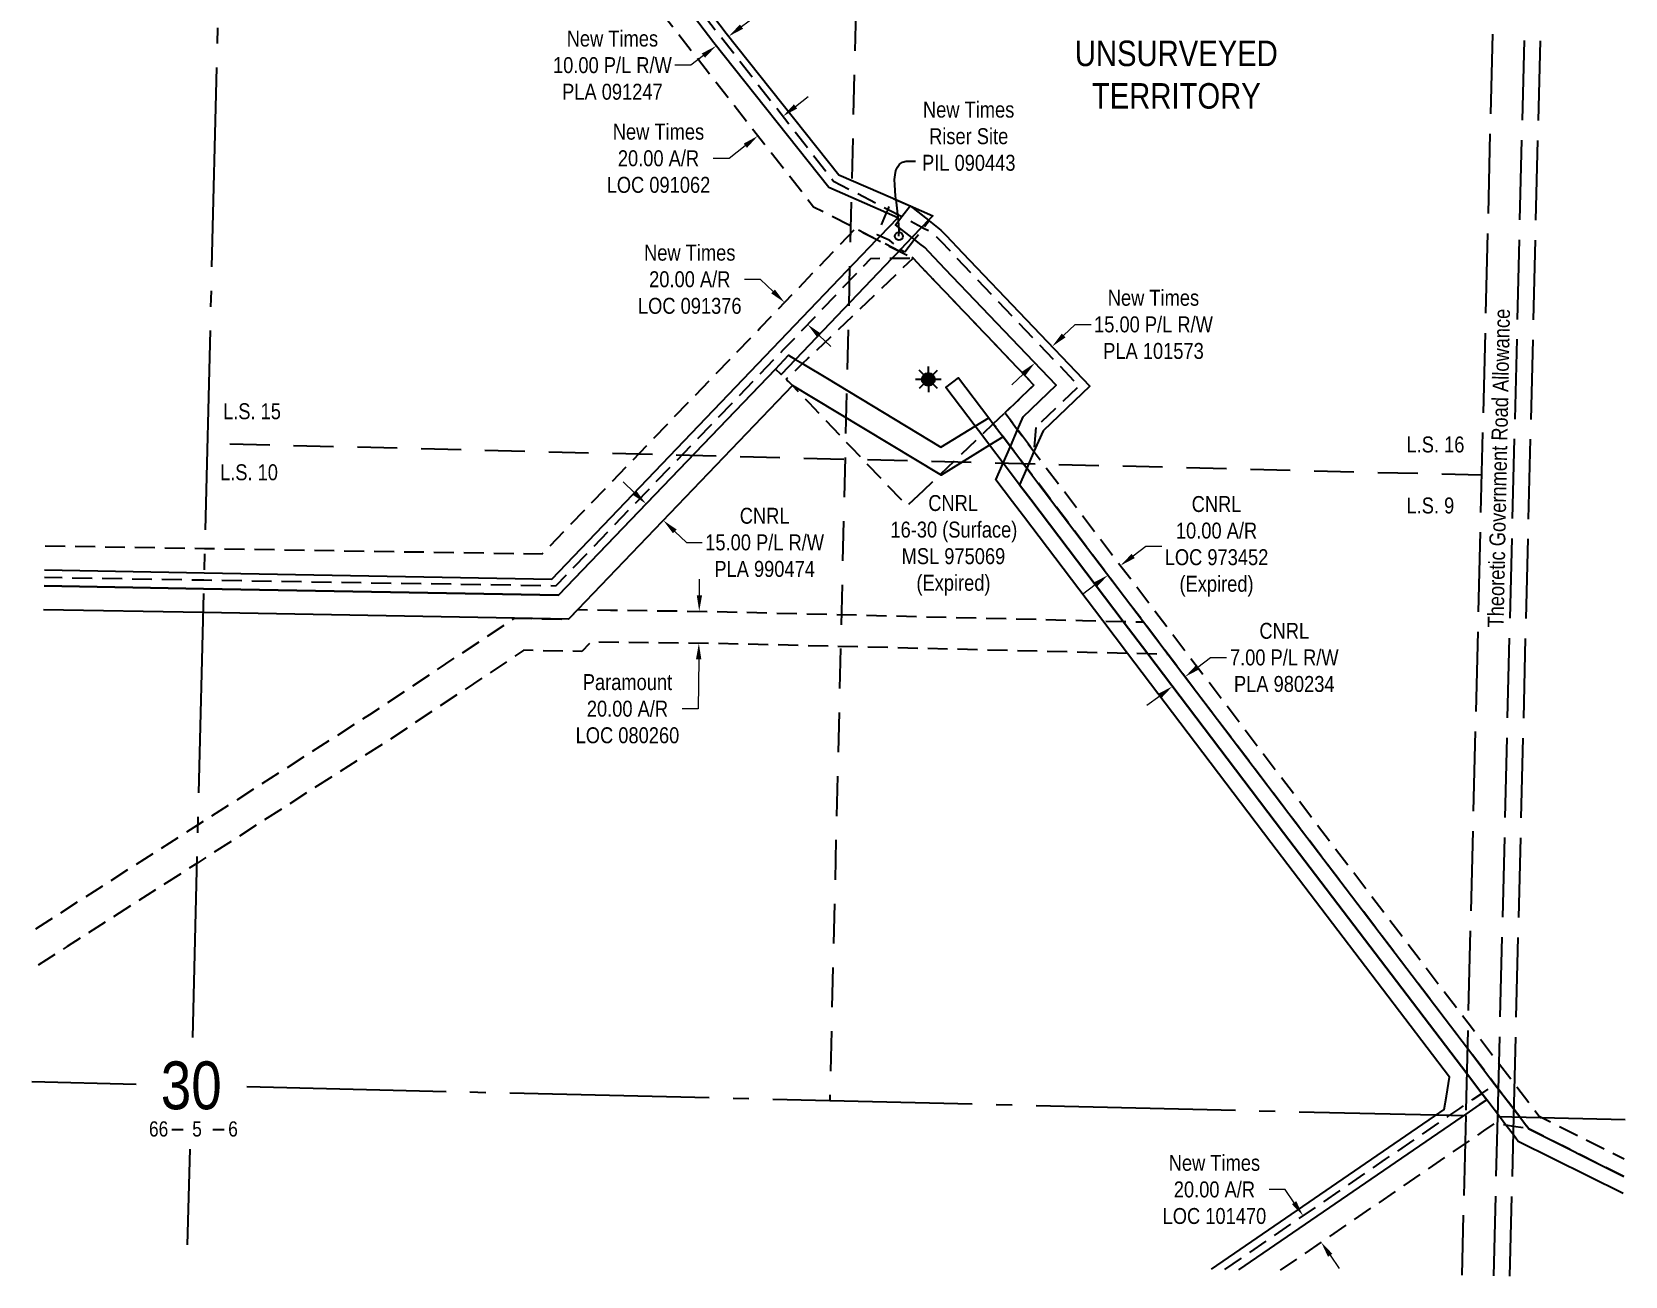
# Model space of a CAD drawing. Extents: x 386600 to 390153, y 6067319 to 6070792.
# Drawn here: x 387705 to 388704, y 6067319 to 6068099 of the extents above; entities that cross this region are included whole.
import ezdxf
from ezdxf.enums import TextEntityAlignment as Align

# ---------------------------------------------------------------- set-up
doc = ezdxf.new("R2010")
doc.units = 0
doc.header["$LTSCALE"] = 5
doc.header["$PDSIZE"] = 0.5
for name, pattern in [('foc-ACCESSROAD', [3.75, 2.5, -1.25]), ('foc-LSD', [8, 5, -3]), ('foc-QUARTERLINE', [33, 25, -3, 2, -3]), ('foc-UNSURVEYED', [12.5, 10, -2.5])]:
    doc.linetypes.add(name, pattern=pattern)
doc.layers.get('Defpoints').update_dxf_attribs({"color": 9})
for name, color, linetype in [('10', 1, 'Continuous'), ('9', 3, 'Continuous'), ('C-AR', 13, 'foc-ACCESSROAD'), ('C-RW', 13, 'Continuous'), ('C-WS', 13, 'foc-ACCESSROAD'), ('C-WS-S', 13, 'Continuous'), ('F-AR', 190, 'foc-ACCESSROAD'), ('F-RW', 190, 'Continuous'), ('F-WS', 190, 'foc-ACCESSROAD'), ('F-WS-S', 190, 'Continuous'), ('L-QSEC', 8, 'foc-QUARTERLINE'), ('L-ROAD-T', 7, 'Continuous'), ('L-SECLBL', 7, 'Continuous'), ('L-SECTION-LSD', 7, 'foc-LSD'), ('L-UNS-T', 3, 'Continuous'), ('L-USEC', 7, 'foc-UNSURVEYED')]:
    doc.layers.add(name, color=color, linetype=linetype)
for name, color, linetype, lineweight in [('C-AR-T', 13, 'Continuous', 9), ('C-RW-T', 13, 'Continuous', 9), ('C-WS-T', 13, 'Continuous', 9), ('F-AR-T', 190, 'Continuous', 9), ('F-RW-T', 190, 'Continuous', 9), ('F-WS-T', 190, 'Continuous', 9)]:
    doc.layers.add(name, color=color, linetype=linetype, lineweight=lineweight)
doc.styles.add('100L', font='ARIALN.TTF', dxfattribs={"height": 11})
doc.styles.add('80CG', font='ARIALN.TTF', dxfattribs={"height": 10})
doc.styles.add('80L', font='ARIALN.TTF', dxfattribs={"height": 10})
doc.styles.add('SIMPLEX', font='ARIALN.TTF')
doc.dimstyles.new('Compass 5 000', dxfattribs={"dimscale": 5, "dimtxt": 9, "dimasz": 2, "dimexe": 0.2, "dimexo": 0.0625, "dimgap": 0.5, "dimtad": 0, "dimtih": 1, "dimtoh": 1, "dimzin": 0, "dimdsep": 46, "dimtxsty": '80CG', "dimcen": 0.1, "dimse1": 1, "dimse2": 1, "dimclrd": 256, "dimclrt": 256, "dimaunit": 1, "dimadec": 4, "dimazin": 0, "dimtfac": 0.06, "dimtofl": 0, "dimtmove": 0, "dimatfit": 1, "dimfxl": 0.2, "dimtolj": 1, "dimtzin": 0, "dimlwd": -1, "dimarcsym": 0})

# ---------------------------------------------------------------- blocks, each defined once
blk = doc.blocks.new('L-SECLBL')
at = {"layer": '9', "color": 7}
for p, q in [((-5.08, -27.83), (-12.29, -27.83)), ((20.7, -27.83), (13.5, -27.83))]:
    blk.add_line(p, q, dxfattribs=at)
at = {"layer": '10', "color": 2, "style": 'SIMPLEX'}
blk.add_attdef('SEC', text='', height=30, dxfattribs=at).set_placement((0, 0), align=Align.MIDDLE)
at = {"layer": '10', "color": 5, "style": '80L'}
blk.add_attdef('TWP', text='', height=9.5, dxfattribs=at).set_placement((-14.43, -27.37), align=Align.MIDDLE_RIGHT)
blk.add_attdef('RGE', text='', height=9.5, dxfattribs=at).set_placement((3.62, -27.37), align=Align.MIDDLE_CENTER)
blk.add_attdef('MER', text='', height=9.5, dxfattribs=at).set_placement((23.17, -27.37), align=Align.MIDDLE_LEFT)
blk = doc.blocks.new('*D545')
at = {"layer": 'Defpoints', "color": 0, "transparency": 16777216}
for p in [(388284.26, 6067964.79), (388273.47, 6067954.48), (388344.54, 6067901.66)]:
    blk.add_point(p, dxfattribs=at)
at = {"layer": 'F-RW-T', "transparency": 16777216}
for p, q in [((388351.78, 6067908.57), (388359.01, 6067915.47)), ((388359.01, 6067915.47), (388369.01, 6067915.47)), ((388326.52, 6067884.45), (388319.29, 6067877.54))]:
    blk.add_line(p, q, dxfattribs=at)
for points in [[(388350.62, 6067909.77), (388352.93, 6067907.36), (388344.54, 6067901.66)], [(388325.37, 6067885.65), (388327.67, 6067883.24), (388333.76, 6067891.36)]]:
    blk.add_solid(points, dxfattribs=at)
at = {"layer": 'F-RW-T', "transparency": 16777216, "insert": (388408.09, 6067915.47), "char_height": 10, "attachment_point": 5, "style": '80CG'}
blk.add_mtext('\\A1;New Times\\P15.00 P/L R/W\\PPLA 101573', dxfattribs=at)
blk = doc.blocks.new('*D546')
at = {"layer": 'C-RW-T', "transparency": 16777216}
for p, q in [((388435.87, 6067700.57), (388443.84, 6067706.61)), ((388443.84, 6067706.61), (388453.84, 6067706.61)), ((388411.98, 6067682.46), (388404.01, 6067676.42))]:
    blk.add_line(p, q, dxfattribs=at)
for points in [[(388434.86, 6067701.89), (388436.87, 6067699.24), (388427.9, 6067694.52)], [(388410.97, 6067683.79), (388412.98, 6067681.13), (388419.95, 6067688.5)]]:
    blk.add_solid(points, dxfattribs=at)
at = {"layer": 'Defpoints', "color": 0, "transparency": 16777216}
for p in [(388426.18, 6067696.79), (388418.23, 6067690.76), (388427.9, 6067694.52)]:
    blk.add_point(p, dxfattribs=at)
at = {"layer": 'C-RW-T', "transparency": 16777216, "insert": (388490.09, 6067706.61), "char_height": 10, "attachment_point": 5, "style": '80CG'}
blk.add_mtext('\\A1;CNRL\\P7.00 P/L R/W\\PPLA 980234', dxfattribs=at)
blk = doc.blocks.new('*D547')
at = {"layer": 'C-RW-T', "transparency": 16777216}
for p, q in [((388082.75, 6067809.9), (388075.53, 6067816.82)), ((388108.01, 6067785.68), (388115.23, 6067778.76)), ((388115.23, 6067778.76), (388125.23, 6067778.76))]:
    blk.add_line(p, q, dxfattribs=at)
for points in [[(388083.9, 6067811.11), (388081.59, 6067808.7), (388089.96, 6067802.98)], [(388109.16, 6067786.89), (388106.85, 6067784.48), (388100.79, 6067792.6)]]:
    blk.add_solid(points, dxfattribs=at)
at = {"layer": 'Defpoints', "color": 0, "transparency": 16777216}
for p in [(388099.27, 6067812.69), (388110.09, 6067802.31), (388100.79, 6067792.6)]:
    blk.add_point(p, dxfattribs=at)
at = {"layer": 'C-RW-T', "transparency": 16777216, "insert": (388164.31, 6067778.76), "char_height": 10, "attachment_point": 5, "style": '80CG'}
blk.add_mtext('\\A1;CNRL\\P15.00 P/L R/W\\PPLA 990474', dxfattribs=at)
blk = doc.blocks.new('*D549')
at = {"layer": 'C-AR-T', "transparency": 16777216}
for p, q in [((388395.39, 6067770.3), (388403.35, 6067776.35)), ((388403.35, 6067776.35), (388413.35, 6067776.35)), ((388371.6, 6067752.25), (388363.63, 6067746.2))]:
    blk.add_line(p, q, dxfattribs=at)
for points in [[(388394.38, 6067771.63), (388396.39, 6067768.98), (388387.42, 6067764.26)], [(388370.59, 6067753.58), (388372.6, 6067750.92), (388379.56, 6067758.29)]]:
    blk.add_solid(points, dxfattribs=at)
at = {"layer": 'Defpoints', "color": 0, "transparency": 16777216}
for p in [(388385.82, 6067766.37), (388377.96, 6067760.41), (388387.42, 6067764.26)]:
    blk.add_point(p, dxfattribs=at)
at = {"layer": 'C-AR-T', "transparency": 16777216, "insert": (388447.62, 6067776.35), "char_height": 10, "attachment_point": 5, "style": '80CG'}
blk.add_mtext('\\A1;CNRL\\P10.00 A/R\\PLOC 973452\\P(Expired)', dxfattribs=at)
blk = doc.blocks.new('*D550')
at = {"layer": 'Defpoints', "color": 0, "transparency": 16777216}
for p in [(388176.6, 6067929.02), (388176.83, 6067929.26), (388191.04, 6067915.2)]:
    blk.add_point(p, dxfattribs=at)
at = {"layer": 'F-AR-T', "transparency": 16777216}
for p, q in [((388161.68, 6067943.76), (388151.68, 6067943.76)), ((388169.6, 6067936.18), (388161.68, 6067943.76)), ((388198.51, 6067908.54), (388205.73, 6067901.62))]:
    blk.add_line(p, q, dxfattribs=at)
for points in [[(388170.76, 6067937.38), (388168.45, 6067934.97), (388176.83, 6067929.26)], [(388199.66, 6067909.74), (388197.35, 6067907.33), (388191.28, 6067915.45)]]:
    blk.add_solid(points, dxfattribs=at)
at = {"layer": 'F-AR-T', "transparency": 16777216, "insert": (388117.37, 6067943.76), "char_height": 10, "attachment_point": 5, "style": '80CG'}
blk.add_mtext('\\A1;New Times\\P20.00 A/R\\PLOC 091376', dxfattribs=at)
blk = doc.blocks.new('*D551')
at = {"layer": 'Defpoints', "color": 0, "transparency": 16777216}
for p in [(388102.2, 6067735.89), (388101.97, 6067715.79), (388123.07, 6067715.55)]:
    blk.add_point(p, dxfattribs=at)
at = {"layer": 'F-AR-T', "transparency": 16777216}
for p, q in [((388123.41, 6067745.65), (388123.53, 6067755.64)), ((388122.96, 6067705.55), (388122.6, 6067674.45)), ((388122.6, 6067674.45), (388112.6, 6067674.45))]:
    blk.add_line(p, q, dxfattribs=at)
for points in [[(388121.75, 6067745.66), (388125.08, 6067745.63), (388123.3, 6067735.65)], [(388121.29, 6067705.57), (388124.62, 6067705.53), (388123.07, 6067715.55)]]:
    blk.add_solid(points, dxfattribs=at)
at = {"layer": 'F-AR-T', "transparency": 16777216, "insert": (388078.31, 6067674.45), "char_height": 10, "attachment_point": 5, "style": '80CG'}
blk.add_mtext('\\A1;Paramount\\P20.00 A/R\\PLOC 080260', dxfattribs=at)
blk = doc.blocks.new('*D552')
at = {"layer": 'Defpoints', "color": 0, "transparency": 16777216}
for p in [(388136.57, 6068096.22), (388120.83, 6068083.92), (388160.08, 6068033.74)]:
    blk.add_point(p, dxfattribs=at)
at = {"layer": 'F-AR-T', "transparency": 16777216}
for p, q in [((388183.69, 6068052.21), (388191.57, 6068058.37)), ((388152.2, 6068027.58), (388142.03, 6068019.63)), ((388142.03, 6068019.63), (388132.03, 6068019.63))]:
    blk.add_line(p, q, dxfattribs=at)
for points in [[(388182.66, 6068053.52), (388184.72, 6068050.89), (388175.81, 6068046.05)], [(388151.18, 6068028.89), (388153.23, 6068026.27), (388160.08, 6068033.74)]]:
    blk.add_solid(points, dxfattribs=at)
at = {"layer": 'F-AR-T', "transparency": 16777216, "insert": (388097.76, 6068019.63), "char_height": 10, "attachment_point": 5, "style": '80CG'}
blk.add_mtext('\\A1;New Times\\P20.00 A/R\\PLOC 091062', dxfattribs=at)
blk = doc.blocks.new('*D553')
at = {"layer": 'Defpoints', "color": 0, "transparency": 16777216}
for p in [(388125.29, 6068117.96), (388117.33, 6068111.92), (388141.84, 6068096.19)]:
    blk.add_point(p, dxfattribs=at)
at = {"layer": 'F-RW-T', "transparency": 16777216}
for p, q in [((388149.8, 6068102.24), (388157.76, 6068108.29)), ((388117.95, 6068078.04), (388107.95, 6068078.04)), ((388125.92, 6068084.09), (388117.95, 6068078.04))]:
    blk.add_line(p, q, dxfattribs=at)
for points in [[(388148.79, 6068103.57), (388150.81, 6068100.91), (388141.84, 6068096.19)], [(388124.91, 6068085.42), (388126.92, 6068082.76), (388133.88, 6068090.14)]]:
    blk.add_solid(points, dxfattribs=at)
at = {"layer": 'F-RW-T', "transparency": 16777216, "insert": (388068.87, 6068078.04), "char_height": 10, "attachment_point": 5, "style": '80CG'}
blk.add_mtext('\\A1;New Times\\P10.00 P/L R/W\\PPLA 091247', dxfattribs=at)
blk = doc.blocks.new('*D554')
at = {"layer": 'Defpoints', "color": 0, "transparency": 16777216}
for p in [(388501.9, 6067356.47), (388506.61, 6067359.7), (388517.92, 6067343.2)]:
    blk.add_point(p, dxfattribs=at)
at = {"layer": 'F-AR-T', "transparency": 16777216}
for p, q in [((388490.59, 6067372.97), (388480.59, 6067372.97)), ((388496.24, 6067364.72), (388490.59, 6067372.97)), ((388518.86, 6067331.73), (388524.52, 6067323.48))]:
    blk.add_line(p, q, dxfattribs=at)
for points in [[(388497.62, 6067365.66), (388494.87, 6067363.78), (388501.9, 6067356.47)], [(388520.24, 6067332.67), (388517.49, 6067330.78), (388513.21, 6067339.97)]]:
    blk.add_solid(points, dxfattribs=at)
at = {"layer": 'F-AR-T', "transparency": 16777216, "insert": (388446.3, 6067372.97), "char_height": 10, "attachment_point": 5, "style": '80CG'}
blk.add_mtext('\\A1;New Times\\P20.00 A/R\\PLOC 101470', dxfattribs=at)
blk = doc.blocks.new('GAS')
h = blk.add_hatch(color=255)
h.dxf.hatch_style = 1
edge = h.paths.add_edge_path()
edge.add_arc((0, 0), 0.9, 0, 360)
for p, q in [((-0.81, 0), (-1.62, 0)), ((-0.57, 0.57), (-1.14, 1.14)), ((0, 0.81), (0, 1.62)), ((0.57, 0.57), (1.14, 1.14)), ((1.62, 0), (0.81, 0)), ((-0.57, -0.57), (-1.14, -1.14)), ((0, -0.81), (0, -1.62)), ((1.14, -1.14), (0.57, -0.57))]:
    blk.add_line(p, q)
blk.add_circle((0, 0), 0.8)

msp = doc.modelspace()

# ---------------------------------------------------------------- linework, layer by layer
at = {"layer": 'C-AR', "flags": 128}
msp.add_lwpolyline([(388702.903, 6067381.138), (388643.373, 6067411.03), (388638.353, 6067417.626), (388634.117, 6067423.191), (388622.154, 6067438.912), (388604.892, 6067461.592), (388497.506, 6067602.693), (388417.264, 6067708.553), (388401.815, 6067728.933), (388335.671, 6067816.2), (388328.739, 6067825.343), (388318.413, 6067838.959), (388313.884, 6067844.933), (388307.665, 6067853.135), (388314.96, 6067860.097), (388322.926, 6067849.472), (388333.086, 6067835.895), (388335.386, 6067832.822), (388505.464, 6067608.717), (388605.287, 6067477.557), (388634.511, 6067439.158), (388649.922, 6067418.91), (388653.186, 6067417.27), (388703.176, 6067392.171)], dxfattribs=at)
at = {"layer": 'C-RW'}
for points in [[(387712.648, 6067751.592), (387812.594, 6067749.777), (388035.073, 6067745.735), (388171.043, 6067887.54), (388179.372, 6067896.222), (388183.73, 6067893.589), (388188.132, 6067890.93), (388189.73, 6067889.964), (388202.665, 6067882.149), (388274.86, 6067838.535), (388296.248, 6067851.684), (388304.782, 6067856.932), (388307.665, 6067853.135), (388313.884, 6067844.933), (388305.348, 6067839.68), (388274.929, 6067820.975), (388274.325, 6067821.34), (388194.997, 6067869.204), (388181.841, 6067877.145), (388047.181, 6067736.69), (388041.367, 6067730.618), (388007.42, 6067731.236), (387812.22, 6067734.786), (387712.275, 6067736.604)], [(388702.64, 6067370.456), (388636.825, 6067403.152), (388633.723, 6067407.229), (388629.069, 6067413.343), (388625.579, 6067417.931), (388617.016, 6067429.181), (388613.911, 6067433.262), (388604.498, 6067445.628), (388489.554, 6067596.667), (388404.513, 6067708.859), (388389.065, 6067729.239), (388331.123, 6067805.679), (388324.183, 6067814.835), (388313.84, 6067828.481), (388305.348, 6067839.68), (388300.402, 6067846.203), (388296.248, 6067851.684), (388277.884, 6067875.916), (388285.818, 6067881.951), (388304.782, 6067856.932), (388307.665, 6067853.135), (388313.884, 6067844.933), (388318.413, 6067838.959), (388328.739, 6067825.343), (388335.671, 6067816.2), (388401.815, 6067728.933), (388417.264, 6067708.553), (388497.506, 6067602.693), (388604.892, 6067461.592), (388622.154, 6067438.912), (388634.117, 6067423.191), (388638.353, 6067417.626), (388643.373, 6067411.03), (388702.903, 6067381.138)]]:
    msp.add_lwpolyline(points, dxfattribs=at)
at = {"layer": 'C-WS', "flags": 128}
msp.add_lwpolyline([(388263.647, 6067811.152), (388253.712, 6067801.672), (388218.73, 6067838.333), (388192.18, 6067866.266), (388181.841, 6067877.145), (388179.283, 6067879.675), (388178.681, 6067880.166), (388177.878, 6067881.148), (388188.132, 6067890.93), (388191.668, 6067894.304), (388223.987, 6067925.141), (388257.337, 6067956.961), (388260.049, 6067954.117), (388270.365, 6067943.306), (388333.171, 6067877.486), (388314.96, 6067860.097), (388307.665, 6067853.135), (388300.402, 6067846.203), (388297.572, 6067843.523), (388274.325, 6067821.34), (388263.647, 6067811.152)], close=True, dxfattribs=at)
at = {"layer": 'F-AR', "flags": 128}
msp.add_lwpolyline([(388334.263, 6067850.936), (388333.086, 6067835.895), (388322.926, 6067849.472), (388314.96, 6067860.097), (388333.171, 6067877.486), (388270.365, 6067943.306), (388260.049, 6067954.117), (388257.337, 6067956.961), (388248.594, 6067961.478), (388234.658, 6067968.667), (388221.175, 6067975.633), (388195.015, 6067989.075), (388079.743, 6068136.454), (388027.323, 6068205.11), (388002.937, 6068237.297), (387952.106, 6068304.404), (387947.547, 6068367.629), (387944.551, 6068427.465), (387964.517, 6068428.48), (387967.019, 6068378.517), (387967.513, 6068368.644), (387971.625, 6068311.758), (388028.481, 6068236.688), (388043.213, 6068217.243), (388095.632, 6068148.586), (388207.567, 6068005.409), (388241.691, 6067987.6), (388250.388, 6067983.152), (388262.947, 6067976.508), (388263.993, 6067975.962), (388269.585, 6067973.043), (388274.485, 6067967.907), (388284.805, 6067957.092), (388361.399, 6067876.821), (388334.263, 6067850.936)], close=True, dxfattribs=at)
for points in [[(387713.273, 6067776.675), (387813.223, 6067775.036), (388024.869, 6067771.565), (388161.56, 6067913.298), (388221.175, 6067975.633), (388234.658, 6067968.667), (388248.594, 6067961.478), (388257.337, 6067956.961), (388244.144, 6067956.826), (388230.719, 6067956.689), (388176.008, 6067899.479), (388033.241, 6067751.428), (387812.725, 6067755.06), (387712.775, 6067756.705)], [(387707.292, 6067536.439), (387716.153, 6067542.136), (387808.906, 6067601.653), (387916.761, 6067670.86), (388007.42, 6067731.236), (388041.367, 6067730.618), (388047.181, 6067736.69), (388067.679, 6067736.392), (388132.941, 6067735.436), (388363.559, 6067729.856), (388376.313, 6067729.547), (388389.065, 6067729.239), (388401.815, 6067728.933), (388417.264, 6067708.553), (388404.513, 6067708.859), (388391.761, 6067709.167), (388379.008, 6067709.475), (388132.553, 6067715.44), (388055.362, 6067716.32), (388049.69, 6067710.383), (388042.934, 6067710.54), (388021.763, 6067710.954), (388013.302, 6067711.122), (387927.706, 6067654.12), (387808.305, 6067577.503), (387726.955, 6067525.303), (387706.691, 6067512.277)], [(388452.928, 6067322.898), (388553.647, 6067391.946), (388592.695, 6067418.715), (388600.104, 6067423.796), (388604.025, 6067426.484), (388608.536, 6067429.577), (388613.911, 6067433.262), (388622.154, 6067438.912), (388634.117, 6067423.191), (388638.353, 6067417.626), (388643.373, 6067411.03), (388633.855, 6067412.569), (388629.069, 6067413.343), (388625.255, 6067413.96), (388621.915, 6067414.5), (388615.074, 6067409.809), (388603.417, 6067401.817), (388564.955, 6067375.449), (388487.111, 6067322.085)]]:
    msp.add_lwpolyline(points, dxfattribs=at)
at = {"layer": 'F-RW'}
for points in [[(388035.202, 6068236.527), (388140.291, 6068098.223), (388210.862, 6068009.4), (388244.722, 6067994.576), (388255.564, 6067989.903), (388269.743, 6067983.621), (388267.056, 6067980.805), (388262.947, 6067976.508), (388256.674, 6067969.941), (388249.709, 6067962.652), (388248.594, 6067961.478), (388244.144, 6067956.826), (388183.73, 6067893.589), (388174.655, 6067884.09), (388171.043, 6067887.54), (388035.073, 6067745.735), (387812.594, 6067749.777), (387712.648, 6067751.592)], [(387712.897, 6067761.589), (387812.843, 6067759.78), (388030.879, 6067755.835), (388164.539, 6067895.617), (388234.658, 6067968.667), (388236.689, 6067970.783), (388247.753, 6067982.31), (388240.733, 6067985.395), (388204.578, 6068001.282), (388132.398, 6068092.089), (388022.415, 6068236.832)], [(388444.371, 6067323.102), (388584.35, 6067418.913), (388590.416, 6067423.064), (388591.794, 6067431.559), (388593.717, 6067443.418), (388481.605, 6067590.641), (388391.761, 6067709.167), (388376.313, 6067729.547), (388326.577, 6067795.162), (388319.628, 6067804.329), (388309.262, 6067818.006), (388313.84, 6067828.481), (388318.413, 6067838.959), (388322.926, 6067849.472), (388326.44, 6067857.563), (388347.122, 6067877.31), (388277.57, 6067950.185), (388267.251, 6067960.997), (388264.729, 6067963.64), (388261.564, 6067966.116), (388258.297, 6067968.671), (388257.148, 6067969.57), (388256.674, 6067969.941), (388246.303, 6067978.057), (388250.388, 6067983.152), (388255.564, 6067989.903), (388267.056, 6067980.805), (388267.528, 6067980.424), (388274.799, 6067974.7), (388278.029, 6067971.306), (388288.355, 6067960.494), (388368.258, 6067876.818), (388338.906, 6067848.795), (388333.086, 6067835.895), (388328.739, 6067825.343), (388324.183, 6067814.835), (388331.123, 6067805.679), (388389.065, 6067729.239), (388404.513, 6067708.859), (388489.554, 6067596.667), (388604.498, 6067445.628), (388613.911, 6067433.262), (388617.016, 6067429.181), (388612.367, 6067425.998), (388603.872, 6067420.275), (388601.424, 6067418.509), (388461.464, 6067322.695)]]:
    msp.add_lwpolyline(points, dxfattribs=at)
at = {"layer": 'F-WS', "flags": 128}
msp.add_lwpolyline([(388258.297, 6067968.671), (388252.123, 6067960.769), (388249.709, 6067962.652), (388242.791, 6067968.047), (388236.689, 6067970.783), (388234.76, 6067971.648), (388240.733, 6067985.395), (388241.691, 6067987.6), (388244.722, 6067994.576), (388255.564, 6067989.903), (388267.056, 6067980.805), (388267.528, 6067980.424), (388263.993, 6067975.962), (388258.297, 6067968.671)], close=True, dxfattribs=at)
at = {"layer": 'L-QSEC', "flags": 128}
for points in [[(387824.839, 6068241.537), (387805.59, 6067468.296)], [(387704.909, 6067440.693), (387770.344, 6067439.135)], [(387839.582, 6067437.488), (388603.852, 6067419.298)], [(388623.956, 6067418.819), (388703.787, 6067416.911)], [(387803.849, 6067398.343), (387802.356, 6067338.382)]]:
    msp.add_lwpolyline(points, dxfattribs=at)
at = {"layer": 'L-SECTION-LSD'}
for p, q in [((388224.265, 6068232.029), (388205.148, 6067428.787)), ((388613.771, 6067820.91), (387814.863, 6067840.797))]:
    msp.add_line(p, q, dxfattribs=at)
at = {"layer": 'L-USEC', "flags": 128}
for points in [[(388623.69, 6068222.521), (388603.852, 6067419.3)], [(388623.956, 6067418.82), (388643.797, 6068222.024)], [(388634.007, 6067418.58), (388653.844, 6068221.801)], [(388603.852, 6067419.298), (388601.384, 6067319.365)], [(388621.487, 6067318.887), (388623.956, 6067418.819)], [(388631.539, 6067318.647), (388634.007, 6067418.579)]]:
    msp.add_lwpolyline(points, dxfattribs=at)

# ---------------------------------------------------------------- block references
at = {"layer": 'C-WS-S', "xscale": 4.998175099999997, "yscale": 4.998175099999997, "zscale": 4.998175099999997}
msp.add_blockref('GAS', (388266.951, 6067881.016), dxfattribs=at)
at = {"layer": 'L-SECLBL', "xscale": 0.99963502, "yscale": 0.99963502, "zscale": 0.99963502}
msp.add_blockref('L-SECLBL', (387804.844, 6067438.314), dxfattribs=at).add_auto_attribs({'SEC': '30', 'TWP': '66', 'RGE': '5', 'MER': '6'})

# ---------------------------------------------------------------- texts
at = {"layer": 'C-WS-T', "insert": (388242.244, 6067808.489), "char_height": 9.99635, "attachment_point": 1, "style": '80L'}
msp.add_mtext_dynamic_manual_height_columns('\\pi24.65749;CNRL\\P\\pi0.9315;16-30 (Surface)\\P\\pi7.96509;MSL 975069\\P\\pi17.21819;(Expired)', width=79.50178, gutter_width=49.982, heights=[0], dxfattribs=at)
at = {"layer": 'F-WS-T', "insert": (388255.716, 6068055.204), "char_height": 9.99635, "attachment_point": 1, "style": '80L'}
msp.add_mtext_dynamic_manual_height_columns('\\pi7.87021;New Times\\P\\pi11.72283;Riser Site\\P\\pi7.27016;PIL 090443', width=71.70226, gutter_width=49.982, heights=[0], dxfattribs=at)
at = {"layer": 'L-ROAD-T', "style": '80L'}
msp.add_text('Theoretic Government Road Allowance', height=10, rotation=88.837303, dxfattribs=at).set_placement((388624.598, 6067825.403), align=Align.MIDDLE_CENTER)

# ---------------------------------------------------------------- dimensions: what is measured, and where the dimension line sits
at = {"layer": 'C-AR-T'}
dim = msp.add_aligned_dim(p1=(388377.961, 6067760.405), p2=(388385.819, 6067766.369), distance=-2.65, text='CNRL\\P10.00 A/R\\PLOC 973452\\P(Expired)', dimstyle='Compass 5 000', dxfattribs=at)
dim.commit()
dim.dimension.update_dxf_attribs({"geometry": '*D549', "text_midpoint": (388447.622, 6067776.349)})
at = {"layer": 'C-RW-T'}
dim = msp.add_linear_dim(base=(388100.789, 6067792.605), p1=(388099.268, 6067812.686), p2=(388110.092, 6067802.309), angle=316.206793, text='CNRL\\P15.00 P/L R/W\\PPLA 990474', dimstyle='Compass 5 000', dxfattribs=at)
dim.commit()
dim.dimension.update_dxf_attribs({"geometry": '*D547', "text_midpoint": (388164.312, 6067778.764), "dimtype": 161})
dim = msp.add_aligned_dim(p1=(388418.233, 6067690.759), p2=(388426.184, 6067696.786), distance=-2.837, text='CNRL\\P7.00 P/L R/W\\PPLA 980234', dimstyle='Compass 5 000', dxfattribs=at)
dim.commit()
dim.dimension.update_dxf_attribs({"geometry": '*D546', "text_midpoint": (388490.088, 6067706.606)})
at = {"layer": 'F-AR-T'}
for base, p1, p2, angle, text, picture, middle in [((388160.08, 6068033.74), (388136.569, 6068096.223), (388120.835, 6068083.917), 218.030569, 'New Times\\P20.00 A/R\\PLOC 091062', '*D552', (388097.764, 6068019.625)), ((388176.831, 6067929.265), (388191.044, 6067915.202), (388176.596, 6067929.02), 136.277966, 'New Times\\P20.00 A/R\\PLOC 091376', '*D550', (388117.374, 6067943.759)), ((388123.072, 6067715.548), (388102.198, 6067735.887), (388101.969, 6067715.789), 269.34722, 'Paramount\\P20.00 A/R\\PLOC 080260', '*D551', (388078.313, 6067674.449))]:
    dim = msp.add_linear_dim(base=base, p1=p1, p2=p2, angle=angle, text=text, dimstyle='Compass 5 000', dxfattribs=at)
    dim.commit()
    dim.dimension.update_dxf_attribs({"geometry": picture, "text_midpoint": middle, "dimtype": 161})
dim = msp.add_aligned_dim(p1=(388517.92, 6067343.205), p2=(388506.611, 6067359.701), distance=5.714, text='New Times\\P20.00 A/R\\PLOC 101470', dimstyle='Compass 5 000', dxfattribs=at)
dim.commit()
dim.dimension.update_dxf_attribs({"geometry": '*D554', "text_midpoint": (388446.298, 6067372.965)})
at = {"layer": 'F-RW-T'}
for base, p1, p2, angle, text, picture, middle in [((388141.837, 6068096.189), (388117.333, 6068111.916), (388125.292, 6068117.963), 37.229028, 'New Times\\P10.00 P/L R/W\\PPLA 091247', '*D553', (388068.867, 6068078.041)), ((388344.543, 6067901.659), (388273.468, 6067954.483), (388284.255, 6067964.786), 43.682061, 'New Times\\P15.00 P/L R/W\\PPLA 101573', '*D545', (388408.093, 6067915.472))]:
    dim = msp.add_linear_dim(base=base, p1=p1, p2=p2, angle=angle, text=text, dimstyle='Compass 5 000', dxfattribs=at)
    dim.commit()
    dim.dimension.update_dxf_attribs({"geometry": picture, "text_midpoint": middle, "dimtype": 161})

# ---------------------------------------------------------------- leaders
at = {"layer": 'F-WS-S', "path_type": 1}
msp.add_leader([(388248.49, 6067970.837), (388253.083, 6068017.808), (388258.973, 6068017.808)], dimstyle='Compass 5 000', override={"dimasz": 1, "dimgap": 0.5, "dimtad": 0, "dimldrblk": 'DotBlank'}, dxfattribs=at)

# ---------------------------------------------------------------- next in the draw order: texts
at = {"layer": 'L-SECTION-LSD', "attachment_point": 1, "style": '100L', "bg_fill": 3, "box_fill_scale": 1.5, "bg_fill_color": 256, "bg_fill_transparency": 0}
for s, width, insert, char_height in [('\\pi1.84513;L.S. 15', 36.84599, (387822.924, 6067866.054), 9.99635), ('L.S. 16', 36.92795, (388566.725, 6067845.224), 9.9964), ('\\pi2.02834;L.S. 10', 36.94056, (387820.857, 6067827.783), 9.99635), ('L.S. 9', 30.51614, (388566.725, 6067806.953), 9.9964)]:
    msp.add_mtext_dynamic_manual_height_columns(s, width=width, gutter_width=54.98, heights=[0], dxfattribs=dict(at, insert=insert, char_height=char_height))
at = {"layer": 'L-UNS-T', "color": 3, "insert": (388422.415, 6068072.046), "char_height": 16, "attachment_point": 5, "style": '80L', "bg_fill": 3, "box_fill_scale": 1.15, "bg_fill_color": 256, "bg_fill_transparency": 0}
msp.add_mtext_dynamic_manual_height_columns('UNSURVEYED TERRITORY', width=126.36761, gutter_width=47.483, heights=[0], dxfattribs=at)

doc.saveas('drawing.dxf')
